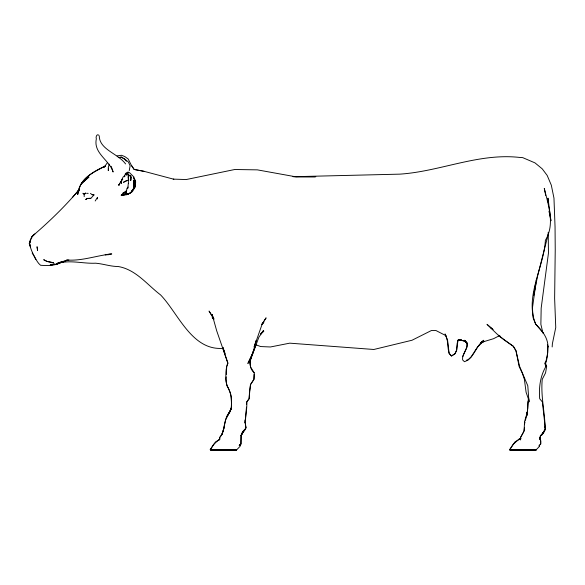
<?xml version="1.0" encoding="UTF-8"?>
<svg xmlns="http://www.w3.org/2000/svg" width="585" height="585" viewBox="0 0 585 585"><rect width="100%" height="100%" fill="white"/><g stroke="black" fill="none" stroke-linecap="round" stroke-linejoin="round"><path stroke-width="0.88" d="M540.708 444.022L540.708 440.79L539.801 437.551L539.823 439.174L540.716 440.79L540.708 444.022L538.865 445.96M121.468 181.935L121.468 180.326L123.077 177.072L124.7 175.624L124.7 176.816L124.481 175.215L126.323 174.008L126.323 175.237L125.307 173.847L126.323 172.875L127.939 172.743M226.68 366.371L226.432 374.459M84.189 196.626L84.203 194.812M467.101 342.898L464.666 340.287L467.13 343.717C467.773 349.603 461.755 353.954 462.611 359.899L464.446 361.727C474.172 358.203 475.729 345.998 483.744 340.251L480.439 343.468L483.861 341.143M128.4 183.551L128.195 173.847L128.415 175.463L127.808 173.803M129.241 170.608L130.126 165.76L128.364 162.03L124.876 159.142L121.468 157.219L124.737 159.266L126.528 161.219M254.109 374.459L253.897 379.314L250.482 384.499L249.005 398.729L246.709 401.961L246.592 404.549M246.468 407.138L245.093 422.992L245.21 419.759L245.152 422.992L246.044 427.847L241.013 435.547L243.053 431.394L245.254 429.463L242.475 432.315L243.528 431.079M128.232 177.079L128.685 180.319L128.327 175.463M128.312 183.551L127.749 188.604M552.167 346.956L552.386 343.717L555.75 327.541L554.631 298.423L555.231 249.883L555.048 226.885L553.966 198.118L551.311 185.174L547.194 175.463L542.236 168.846L534.99 162.886L522.683 157.621L519.451 157.416C478.442 152.86 440.081 171.537 399.73 174.147L293.765 176.707M529.118 400.498L528.986 401.961L527.794 385.786L519.59 366.371L515.948 350.905L513.345 346.32L504.058 339.841L496.906 333.911L486.998 324.339L492.614 328.975M108.517 168.239L108.291 170.608L108.305 167.376L109.234 164.144M524.087 431.079L524.438 427.847M97.315 198.929L97.505 197.306L95.209 200.984M226.139 376.886C224.384 384.886 231.514 390.912 231.338 398.729C231.367 403.065 232.179 407.76 229.868 411.672L231.353 408.432L225.671 419.759L223.141 431.079L221.934 434.596L219.638 437.551L219.426 439.978L219.682 437.551C225.832 430.019 222.98 418.86 230 411.672L226.819 416.9L231.258 408.432C231.726 400.681 231.58 392.359 226.885 385.786C225.634 378.429 224.991 370.1 227.901 363.131L216.691 330.781L212.114 314.408L213.123 317.838L209.05 311.066L213.956 318.752M127.384 173.101L126.265 173.818L127.932 172.18L127.12 173.847L127.939 172.063L129.556 172.699L134.016 177.079L134.177 178.973L135.376 180.319L135.332 185.167L133.965 188.407L131.172 191.639C133.555 188.962 135.53 185.569 135.683 181.935L133.504 177.577M126.477 191.639L126.93 188.407L128.173 187.076M535.911 283.067L532.423 308.127L533.11 317.838L535.736 324.207L543.063 332.704M536.16 281.283L536.408 279.491M534.705 288.997L533.761 295.184L537.637 275.769L548.379 233.708M534.975 287.235L535.246 285.465M526.478 416.198L527.831 408.432L528.335 398.729L526.091 392.257L524.379 379.314L522.368 373.296L519.085 366.371L516.043 350.656L513.352 346.305L498.259 335.476M526.639 416.081L527.385 412.549M524.365 424.615L525.008 422.026M525.432 420.301L527.356 412.535M249.598 362.327L258.855 337.245L263.564 330.445L260.713 334.101L263.835 331.11L261.078 333.311M256.033 344.528L249.941 360.689M221.934 434.596L224.413 427.035M79.297 189.672L77.673 194.578C78.902 179.719 93.242 171.434 105.417 166.016L104.408 167.039M78.895 190.074C81.571 177.058 94.902 171.617 105.417 166.016L103.231 167.602M226.973 365.559L227.85 363.131L222.783 347.98M253.927 349.603C250.98 356.908 247.075 366.466 254.175 372.842M529.023 399.036L527.911 401.961L527.429 411.672L526.566 416.081L527.495 411.672L524.621 421.375L524.036 431.079L520.511 437.551L520.613 439.978M30.72 239.952L29.367 243.418C30.698 249.29 33.126 254.351 35.824 259.594M462.698 356.66L467.005 346.956L467.035 343.717L465.616 341.567M31.093 239.199L31.839 237.693M242.563 432.33L241.824 433.77L243.053 431.394L241.078 435.701L240.947 444.022L239.718 445.368M119.515 184.063L118.923 185.167L120.525 181.935L121.468 183.412L120.466 181.935L122.762 179.164L121.468 180.326M241.89 433.88L243.96 430.136M523.692 431.803L520.555 437.551L520.613 439.174M30.142 241.993L29.345 243.418C30.003 239.784 31.605 236.033 34.844 234.022C50.683 220.252 65.82 205.562 79.326 189.489L72.357 197.511M263.901 321.114L262.087 324.309L254.139 346.978L256.223 340.485L252.713 353.428L247.879 363.512L251.082 356.66L249.868 363.131L250.68 367.219L254.27 372.842L254.022 379.314L250.534 384.63L249.459 392.257L249.232 398.729L246.79 401.961C247.287 410.728 244.267 419.167 245.963 427.847L244.055 430.706M30.098 241.993L29.25 243.418L30.581 247.082L29.703 243.418M77.666 191.646L79.472 188.626M473.77 352.733L471.188 356.938L467.898 360.097L466.355 360.177M474.238 352.024L477.506 347.044L483.203 341.501M264.34 320.456L266.109 317.838L262.087 324.309L263.835 322.247L261.7 324.273M541.937 434.253L542.865 432.885M543.787 431.518L545.176 429.463C545.015 412.696 540.584 396.213 542.251 379.314L545.571 372.842L546.668 366.371L545.205 362.481L545.41 363.292L546.661 359.899L547.926 350.188L547.567 345.779M119.808 183.507L118.682 185.167L119.581 184.333M77.651 191.646L79.092 189.555M104.422 166.827L107.567 162.491M125.914 192.18L125.095 193.262L125.987 191.31L126.331 193.386L125.395 191.639L126.323 190.717M93.995 194.871L90.982 198.227L87.494 198.52L90.726 198.395L87.494 198.381L85.644 199.5L86.872 198.768M239.645 445.36L240.786 444.022L239.653 445.097M215.558 450.157L236.632 449.894L240.142 446.245L239.857 444.892M515.012 450.157L536.087 449.894L539.597 446.245L539.311 444.892M127.34 193.745L126.323 194.776L127.428 193.796M126.323 191.646L124.656 193.262L125.841 192.26M239.148 445.631L240.947 444.022L241.078 435.701L243.645 431.079L241.312 434.472L244.691 429.814L243.009 431.299M220.04 438.662L213.591 444.461L210.22 449.726L211.909 450.201L220.874 450.216M464.3 340.316L463.642 340.828L460.731 340.236M540.862 435.16L542.127 434.333L545.176 429.463L544.818 426.231M124.7 192.07L122.974 193.152L123.15 194.988L127.939 194.191L131.172 192.494L126.323 194.659L123.084 194.622L124.7 194.776L128.064 193.379L126.323 194.308L124.7 194.374L126.323 194.366M219.865 439.357L215.463 441.975L210.234 449.726L211.638 450.011M520.782 438.487L514.917 441.975L509.689 449.726L511.363 450.201L520.328 450.216M124.7 192.158L122.974 193.152L123.15 194.988L121.409 194.937L126.323 194.659M67.853 260.054L59.377 262.533L56.752 263.857L59.992 262.373L68.884 260.062M126.323 180.75L123.435 182.286L127.815 180.246M499.861 335.454L493.565 338.693L480.541 342.649M61.608 262.219C55.326 265.824 47.612 265.751 40.577 265.283C36.438 262.022 35.4 256.961 32.182 253.122M56.752 263.857C68.898 259.345 82.887 263.864 95.582 263.199C103.209 263.806 110.528 266.541 118.228 266.519C135.939 269.546 147.04 284.639 160.568 294.913C178.447 313.465 191.8 350.971 223.243 348.316M99.267 136.049C99.516 149.658 118.009 153.497 125.585 163.932M124.7 192.304L126.433 191.763M57.564 263.082L59.992 262.358L56.752 264.208L50.281 264.508L54.325 264.098L50.281 265.246L55.136 264.208M481.433 342.24L483.861 341.64L482.237 341.808M118.821 157.687L121.468 157.087L118.228 157.526M458.655 340.039L461.207 339.497L457.931 340.39L457.112 343.717L456.651 350.188L455.064 353.735L451.503 355.899L449.2 353.428C447.13 347.307 448.688 340.565 445.251 334.832M109.329 254.146L111.757 253.941C96.657 255.462 81.732 261.283 66.456 259.974M59.436 262.731L61.71 262.321M108.525 254.219L105.285 254.789L108.525 254.68L105.285 254.395M117.051 155.924L121.468 155.274L124.7 156.509L128.188 158.988L131.406 165.394L134.17 169.467L144.115 171.346L173.847 179.237M460.38 340.031L457.887 340.346L460.38 339.446L457.96 340.448L456.644 350.188L455.006 353.676L451.503 356.097L449.134 353.428L447.62 340.485L445.068 333.903M124.7 194.564L127.939 194.374L132.385 191.639L135.318 186.79L135.479 181.935M461.448 340.404L464.878 341.011L459.349 339.987M233.101 449.923L211.01 449.923L236.632 449.894L220.501 450.062L236.632 449.894L224.94 449.821M532.555 449.923L510.471 449.923L536.087 449.894L519.955 450.062L536.087 449.894L524.394 449.821M457.806 340.221L461.207 340.148M520.994 438.655L519.502 438.662L513.045 444.461L509.674 449.726L511.1 450.011L509.871 449.997M224.823 449.953L236.632 449.894M524.277 449.953L536.087 449.894M315.249 176.853L296.193 176.882L257.363 169.862L234.717 169.511L186.176 179.551L173.233 179.12M292.953 176.648L315.798 176.685M86.646 193.328L88.174 193.342M60.796 262.373L63.224 262.402M509.945 449.997L511.634 450.048M210.49 449.997L212.18 450.048M92.342 194.651L94.002 194.966L92.342 194.447M144.115 171.346L134.177 169.46L131.406 165.394M255.747 344.697L260.596 346.554L270.416 346.978L289.721 343.161L373.844 349.479L412.037 340.236L431.533 330.466L435.905 330.51L446.128 335.761M490.267 327.556L493.17 329.626M463.993 340.572L467.086 343.051M90.478 193.364L92.298 194.907M98.975 135.325C96.913 133.27 95.509 137.161 96.342 138.82C93.183 153.358 109.395 159.88 113.117 172.005L111.223 166.33M464.366 340.499L466.845 343.073M134.17 178.995L134.704 179.99M547.363 344.653L548.291 346.956M134.945 180.633L135.413 181.935L135.354 180.319L135.281 185.167M542.946 333.128L540.869 324.309L541.176 308.127L548.459 253.122L548.218 232.282M545.725 195.405L544.284 188.407C548.328 205.335 555.238 224.062 545.388 240.318C543.875 267.265 524.328 297.385 535.721 324.222C542.639 331.044 549.651 339.79 547.56 350.188C548.525 355.826 544.876 360.865 545.637 366.371L544.986 363.131L545.981 366.371C540.226 376.082 538.756 387.643 539.692 398.729L542.383 401.961L545.249 427.847M548.964 211.148L549.33 212.896M549.688 214.644L550.946 220.764L547.984 198.118L548.13 202.432M130.879 177.079L130.843 180.319L130.711 175.463L130.55 180.319L130.879 177.079L129.563 175.215L130.879 177.079M134.009 185.167L133.965 188.407L134.323 185.079L133.885 186.79L133.928 183.551L134.009 185.167M135.471 183.551L135.318 186.79L135.493 183.551M37.55 249.715L37.506 250.439L37.045 246.731L37.55 249.715M134.06 181.935L133.855 183.551L133.731 180.319L134.06 181.935M540.416 435.847L539.882 439.174L540.386 435.803L542.266 434.479L545.154 429.463L542.383 434.596L540.386 435.803M544.569 431.079L542.01 434.282L544.569 431.079M34.105 234.468L31.787 236.947L34.844 234.022L34.105 234.453M85.666 193.101L84.255 194.439L82.931 193.262L84.255 194.227L85.666 193.101M85.505 179.953L81.22 183.88L88.978 176.97L85.505 179.953M122.857 194.856L121.08 195.207L124.7 194.512L122.857 194.856M53.52 262.76L47.049 261.488L43.685 259.703L47.049 261.407L53.52 262.76M213.81 319.286L212.187 317.655L213.781 319.293M224.954 353.508L222.943 347.563L224.954 353.508"/></g></svg>
